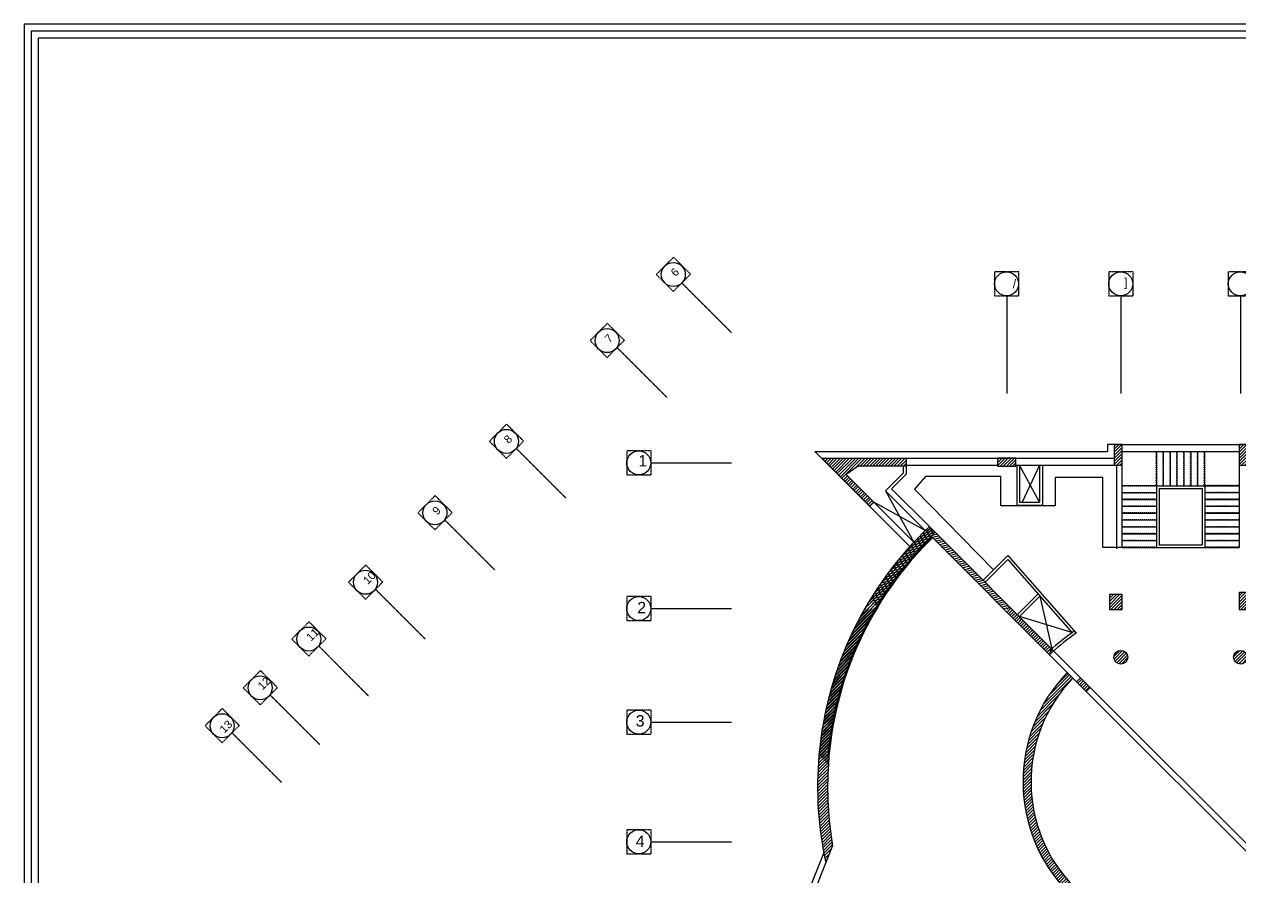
# Model space of a CAD drawing. Header units: inches. Extents: x 751443 to 884462, y -58136 to 349881.
# Drawn here: x 777796 to 830979, y 100896 to 138199 of the extents above; entities that cross this region are included whole.
import ezdxf

# ---------------------------------------------------------------- set-up
doc = ezdxf.new("R2010")
doc.units = ezdxf.units.IN
doc.header["$MEASUREMENT"] = 0
for name, pattern in [('ACAD_ISO03W100', [30, 12, -18]), ('CENTER', [50.8, 31.75, -6.35, 6.35, -6.35]), ('DASHED2', [9.525, 6.35, -3.175])]:
    doc.linetypes.add(name, pattern=pattern)
for name, color, linetype in [('AXES', 8, 'CENTER'), ('COL', 8, 'Continuous'), ('far', 4, 'Continuous'), ('HAT', 8, 'Continuous'), ('HATCH', 8, 'Continuous'), ('sec', 8, 'DASHED2'), ('WALL', 8, 'Continuous')]:
    doc.layers.add(name, color=color, linetype=linetype)
doc.styles.get("Standard").update_dxf_attribs({"font": 'arial.ttf'})
pattern_1 = [(45, (-244085.09, -500013.43), (-67.351921, 67.351921), [])]
pattern_2 = [(15, (-244085.09, -500013.43), (-24.652514, 92.004435), [])]
pattern_3 = [(45, (-602346.13, -379924.86), (-67.351921, 67.351921), [])]

# ---------------------------------------------------------------- blocks, each defined once
blk = doc.blocks.new('A$C00DD2EF6')
at = {"layer": 'far', "ltscale": 0.011}
h = blk.add_hatch(dxfattribs=at)
h.set_pattern_fill('ANSI31', color=256, scale=30, style=0)
h.set_pattern_definition(pattern_3)
h.paths.add_polyline_path([(48709, -68605), (48649, -68605), (48649, -69405), (48709, -69405)], flags=17)
at = {"layer": 'HAT', "ltscale": 0.011}
h = blk.add_hatch(dxfattribs=at)
h.set_pattern_fill('ANSI31', color=256, scale=30, style=0)
h.set_pattern_definition([(45, (-1304470.24, -386957.84), (-67.351921, 67.351921), [])])
h.paths.add_polyline_path([(35860, -82583, -0.189155), (40595, -72504), (40277, -72185, 0.182905), (35451, -82173, 0.076148), (35753, -86909), (36049, -86166, -0.059046)])
h = blk.add_hatch(dxfattribs=at)
h.set_pattern_fill('ANSI31', color=256, scale=30, angle=330, style=0)
h.set_pattern_definition(pattern_2)
h.paths.add_polyline_path([(40271, -72357), (40186, -72272, 0.064476), (37671, -75413), (37758, -75501, -0.064984)])
h = blk.add_hatch(dxfattribs=at)
h.set_pattern_fill('ANSI31', color=256, scale=30, style=0)
h.set_pattern_definition(pattern_1)
h.paths.add_polyline_path([(40362, -72270), (40277, -72185, 0.001995), (40186, -72272), (40271, -72357, -0.00201)])
h = blk.add_hatch(dxfattribs=at)
h.set_pattern_fill('ANSI31', color=256, scale=30, style=0)
h.set_pattern_definition(pattern_1)
h.paths.add_polyline_path([(40362, -72270), (40277, -72185, 0.001995), (40186, -72272), (40271, -72357, -0.00201)])
h = blk.add_hatch(dxfattribs=at)
h.set_pattern_fill('ANSI31', color=256, scale=30, angle=330, style=0)
h.set_pattern_definition(pattern_2)
h.paths.add_polyline_path([(40362, -72270, 0.00201), (40271, -72357), (43659, -75745), (43659, -75568)])
h = blk.add_hatch(dxfattribs=at)
h.set_pattern_fill('ANSI31', color=256, scale=30, angle=330, style=0)
h.set_pattern_definition(pattern_2)
h.paths.add_polyline_path([(40271, -72357, 0.064984), (37758, -75501), (37962, -75705, -0.064146), (40379, -72642), (43512, -75775), (43659, -75775), (43659, -75745)])
h = blk.add_hatch(dxfattribs=at)
h.set_pattern_fill('ANSI31', color=256, scale=30, style=0)
h.set_pattern_definition(pattern_1)
h.paths.add_polyline_path([(53819, -75815), (54569, -75815), (54569, -75065), (53819, -75065)])
h = blk.add_hatch(dxfattribs=at)
h.set_pattern_fill('ANSI31', color=256, scale=30, style=0)
h.set_pattern_definition(pattern_1)
h.paths.add_polyline_path([(37596, -75775), (37458, -75775, 0.084858), (35646, -80735), (35768, -80735, -0.085616)])
h = blk.add_hatch(dxfattribs=at)
h.set_pattern_fill('ANSI31', color=256, scale=30, style=0)
h.set_pattern_definition(pattern_1)
h.paths.add_polyline_path([(37921, -75775), (37596, -75775, 0.085616), (35768, -80735), (36053, -80735, -0.087441)])
h = blk.add_hatch(dxfattribs=at)
h.set_pattern_fill('ANSI31', color=256, scale=30, style=0)
h.set_pattern_definition(pattern_1)
h.paths.add_polyline_path([(43659, -75568), (43659, -75745), (43689, -75775), (43866, -75775)])
h = blk.add_hatch(dxfattribs=at)
h.set_pattern_fill('ANSI31', color=256, scale=30, style=0)
h.set_pattern_definition(pattern_1)
h.paths.add_polyline_path([(43689, -75775), (43659, -75775), (43659, -75921), (44112, -76374), (44200, -76286)])
h = blk.add_hatch(dxfattribs=at)
h.set_pattern_fill('ANSI31', color=256, scale=30, style=0)
h.set_pattern_definition(pattern_1)
h.paths.add_polyline_path([(43866, -75775), (43689, -75775), (44200, -76286), (44289, -76197)])
h = blk.add_hatch(dxfattribs=at)
h.set_pattern_fill('ANSI31', color=256, scale=30, style=0)
h.set_pattern_definition(pattern_1)
h.paths.add_polyline_path([(44200, -76286), (44112, -76374), (45490, -77752, -0.003886), (45578, -77663)])
h = blk.add_hatch(dxfattribs=at)
h.set_pattern_fill('ANSI31', color=256, scale=30, style=0)
h.set_pattern_definition(pattern_1)
h.paths.add_polyline_path([(44289, -76197), (44200, -76286), (45578, -77663, -0.003886), (45667, -77575)])
h = blk.add_hatch(dxfattribs=at)
h.set_pattern_fill('ANSI31', color=256, scale=30, style=0)
h.set_pattern_definition(pattern_1)
h.paths.add_polyline_path([(45709, -77618), (45667, -77575, 0.003886), (45578, -77663), (45621, -77706)])
h = blk.add_hatch(dxfattribs=at)
h.set_pattern_fill('ANSI31', color=256, scale=30, style=0)
h.set_pattern_definition(pattern_1)
edge = h.paths.add_edge_path()
edge.add_arc((48649, -77903), 300, 0, 360)
h = blk.add_hatch(dxfattribs=at)
h.set_pattern_fill('ANSI31', color=256, scale=30, style=0)
h.set_pattern_definition(pattern_1)
edge = h.paths.add_edge_path()
edge.add_arc((53879, -77903), 300, 0, 360)
h = blk.add_hatch(dxfattribs=at)
h.set_pattern_fill('ANSI31', color=256, scale=30, style=0)
h.set_pattern_definition(pattern_1)
h.paths.add_polyline_path([(45621, -77706), (45578, -77663, 0.003886), (45490, -77752), (45532, -77795)])
h = blk.add_hatch(dxfattribs=at)
h.set_pattern_fill('ANSI31', color=256, scale=30, style=0)
h.set_pattern_definition([(45, (-1562468.56, -275317.1), (-67.351921, 67.351921), [])])
h.paths.add_polyline_path([(46551, -78813), (46303, -78565, 0.982025), (56048, -88311), (55801, -88063, -0.981072)])
h = blk.add_hatch(dxfattribs=at)
h.set_pattern_fill('ANSI31', color=256, scale=30, style=0)
h.set_pattern_definition([(45, (-1300825.28, -275317.1), (-67.351921, 67.351921), [])])
h.paths.add_polyline_path([(46887, -78796), (46711, -78973), (47135, -79397), (47312, -79220)])
h = blk.add_hatch(dxfattribs=at)
h.set_pattern_fill('ANSI31', color=256, scale=30, style=0)
h.set_pattern_definition(pattern_1)
h.paths.add_polyline_path([(35768, -80735), (35646, -80735, 0.02069), (35465, -82018), (35575, -82128, -0.022631)])
h = blk.add_hatch(dxfattribs=at)
h.set_pattern_fill('ANSI31', color=256, scale=30, style=0)
h.set_pattern_definition(pattern_1)
h.paths.add_polyline_path([(36053, -80735), (35768, -80735, 0.022631), (35575, -82128), (35835, -82387, -0.027315)])
h = blk.add_hatch(dxfattribs=at)
h.set_pattern_fill('ANSI31', color=256, scale=30, style=0)
h.set_pattern_definition(pattern_1)
edge = h.paths.add_edge_path()
edge.add_line((35451, -82173), (35562, -82284))
edge.add_arc((51059, -83555), 15549, 174.7366, 175.3141, ccw=False)
edge.add_line((35575, -82128), (35465, -82018))
edge.add_arc((51059, -83555), 15669, 174.3728, 174.9428)
h = blk.add_hatch(dxfattribs=at)
h.set_pattern_fill('ANSI31', color=256, scale=30, style=0)
h.set_pattern_definition(pattern_1)
edge = h.paths.add_edge_path()
edge.add_line((35562, -82284), (35823, -82546))
edge.add_arc((51059, -83555), 15269, 175.6157, 176.2115, ccw=False)
edge.add_line((35835, -82387), (35575, -82128))
edge.add_arc((51059, -83555), 15549, 174.7366, 175.3141)
at = {"layer": 'HATCH'}
h = blk.add_hatch(dxfattribs=at)
h.set_pattern_fill('ANSI31', color=256, scale=30, style=0)
h.set_pattern_definition(pattern_3)
h.paths.add_polyline_path([(48709, -69505), (48709, -68605), (48359, -68605), (48359, -69505)])
h = blk.add_hatch(dxfattribs=at)
h.set_pattern_fill('ANSI31', color=256, scale=30, style=0)
h.set_pattern_definition([(45, (-596886.13, -379924.86), (-67.351921, 67.351921), [])])
h.paths.add_polyline_path([(54169, -69505), (54169, -68605), (53819, -68605), (53819, -69505)])
h = blk.add_hatch(dxfattribs=at)
h.set_pattern_fill('ANSI31', color=256, scale=30, style=0)
h.set_pattern_definition([(45, (-243837.74, -500160.78), (-67.351921, 67.351921), [])])
h.paths.add_polyline_path([(37846, -71118), (37670, -71295), (35577, -69202), (39257, -69202), (39257, -69552), (37160, -69552), (36637, -69909)])
h = blk.add_hatch(dxfattribs=at)
h.set_pattern_fill('ANSI31', color=256, scale=30, style=0)
h.set_pattern_definition([(45, (-244085.09, -499935.78), (-67.351921, 67.351921), [])])
h.paths.add_polyline_path([(44059, -69202), (43260, -69202), (43260, -69552), (44059, -69552)])
h = blk.add_hatch(dxfattribs=at)
h.set_pattern_fill('ANSI31', color=256, scale=30, style=0)
h.set_pattern_definition([(45, (-244085.09, -499993.43), (-67.351921, 67.351921), [])])
h.paths.add_polyline_path([(48159, -75815), (48709, -75815), (48709, -75165), (48159, -75165)])
at = {"layer": 'AXES', "linetype": 'CENTER', "ltscale": 0.03}
for p, q in [((31630, -63715), (29452, -61538)), ((43659, -62103), (43659, -66373)), ((48649, -62103), (48649, -66373)), ((53879, -62103), (53879, -66373)), ((28801, -66544), (26624, -64366)), ((24396, -70949), (22219, -68772)), ((28110, -69405), (31630, -69405)), ((21271, -74074), (19093, -71897)), ((18237, -77108), (16060, -74931)), ((28110, -75775), (31630, -75775)), ((15755, -79590), (13578, -77412)), ((13627, -81718), (11450, -79541)), ((28110, -80735), (31630, -80735)), ((11965, -83380), (9788, -81203)), ((28110, -85965), (31630, -85965))]:
    blk.add_line(p, q, dxfattribs=at)
at = {"layer": 'AXES'}
for points in [[(28339, -61167), (29081, -61909), (29834, -61156), (29092, -60414)], [(43129, -61053), (43129, -62103), (44194, -62103), (44194, -61053)], [(48119, -61053), (48119, -62103), (49184, -62103), (49184, -61053)], [(53349, -61053), (53349, -62103), (54414, -62103), (54414, -61053)], [(25446, -64059), (26189, -64801), (26942, -64048), (26200, -63306)], [(21041, -68464), (21784, -69207), (22537, -68454), (21794, -67711)], [(27045, -68880), (27045, -69930), (28110, -69930), (28110, -68880)], [(17916, -71590), (18658, -72332), (19411, -71579), (18669, -70837)], [(14882, -74623), (15625, -75366), (16378, -74613), (15635, -73870)], [(27045, -75250), (27045, -76300), (28110, -76300), (28110, -75250)], [(12400, -77105), (13143, -77848), (13896, -77095), (13153, -76352)], [(10277, -79239), (11020, -79982), (11773, -79228), (11031, -78486)], [(8610, -80895), (9353, -81638), (10106, -80885), (9363, -80142)], [(27045, -80210), (27045, -81260), (28110, -81260), (28110, -80210)], [(27045, -85440), (27045, -86490), (28110, -86490), (28110, -85440)]]:
    blk.add_lwpolyline(points, close=True, dxfattribs=at)
at = {"layer": 'AXES', "linetype": 'Continuous'}
for centre in [(29081, -61167), (43654, -61578), (48644, -61578), (53874, -61578), (26189, -64059), (21784, -68464), (27570, -69405), (18658, -71590), (15625, -74623), (27570, -75775), (13143, -77105), (11020, -79239), (27570, -80735), (9353, -80895), (27570, -85965)]:
    blk.add_circle(centre, 525, dxfattribs=at)
at = {"layer": 'COL', "ltscale": 0.07}
for p, q in [((45532, -77795), (47135, -79397)), ((46711, -78973), (46887, -78796)), ((46887, -78796), (47312, -79220)), ((47135, -79397), (47312, -79220))]:
    blk.add_line(p, q, dxfattribs=at)
at = {"layer": 'COL', "ltscale": 0.011}
for points in [[(48709, -69505), (48709, -68605), (48359, -68605), (48359, -69505)], [(54169, -69505), (54169, -68605), (53819, -68605), (53819, -69505)], [(44059, -69202), (43260, -69202), (43260, -69552), (44059, -69552)]]:
    blk.add_lwpolyline(points, close=True, dxfattribs=at)
at = {"layer": 'COL', "ltscale": 0.07}
for points in [[(37846, -71118), (37670, -71295), (35577, -69202), (39257, -69202), (39257, -69552), (37160, -69552), (36637, -69909)], [(48159, -75815), (48709, -75815), (48709, -75165), (48159, -75165)], [(53819, -75815), (54569, -75815), (54569, -75065), (53819, -75065)]]:
    blk.add_lwpolyline(points, close=True, dxfattribs=at)
for points in [[(35847, -82231, -0.179227), (40379, -72642), (45532, -77795), (45709, -77618), (40277, -72185, 0.182905), (35451, -82173)], [(40415, -72677, 0.184911), (35860, -82583)], [(35821, -82574, -0.000467), (35823, -82546, -0.000467)]]:
    blk.add_lwpolyline(points, format="xyb", dxfattribs=at)
at = {"layer": 'COL', "linetype": 'Continuous', "ltscale": 0.07}
blk.add_lwpolyline([(35860, -82583, 0.059046), (36049, -86166, 0.059046)], format="xyb", dxfattribs=at)
at = {"layer": 'COL', "ltscale": 0.07}
for centre in [(48649, -77903), (53879, -77903)]:
    blk.add_circle(centre, 300, dxfattribs=at)
at = {"layer": 'COL', "linetype": 'Continuous', "ltscale": 0.07}
blk.add_arc((51059, -83555), 15669, 174.9428, 192.3609, dxfattribs=at)
at = {"layer": 'sec', "ltscale": 0.5}
blk.add_line((45236, -71234), (45236, -70274), dxfattribs=at)
at = {"layer": 'WALL', "ltscale": 0.011}
for p, q in [((48359, -68605), (48059, -68605)), ((48059, -68605), (48059, -68901)), ((48359, -68605), (54479, -68605)), ((35276, -68901), (48059, -68901)), ((39429, -73054), (35276, -68901)), ((48709, -68901), (53819, -68901)), ((50219, -70401), (50219, -68901)), ((50519, -70401), (50519, -68901)), ((50819, -70401), (50819, -68901)), ((51119, -70401), (51119, -68901)), ((51419, -70401), (51419, -68901)), ((51719, -70401), (51719, -68901)), ((52019, -70401), (52019, -68901)), ((52319, -70401), (52319, -68901)), ((35577, -69202), (48359, -69202)), ((39137, -69552), (39137, -69854)), ((39257, -69502), (43260, -69502)), ((39257, -69552), (39257, -69903)), ((44059, -69502), (48359, -69502)), ((44099, -69505), (44099, -71249)), ((44219, -69505), (44219, -71129)), ((45099, -71129), (44219, -69505)), ((45099, -69505), (44338, -71129)), ((45099, -69505), (45099, -71129)), ((45219, -69505), (45219, -71249)), ((48459, -69505), (48459, -73169)), ((48709, -73101), (48709, -69505)), ((53819, -69505), (53819, -73101)), ((39137, -69854), (38364, -70626)), ((39257, -69903), (38626, -70534)), ((40113, -70001), (39631, -70553)), ((43400, -70001), (40113, -70001)), ((43400, -71278), (43400, -70001)), ((47859, -70047), (45780, -70047)), ((45780, -70047), (45780, -71278)), ((47859, -73101), (47859, -70047)), ((40097, -72359), (38364, -70626)), ((38364, -70626), (39598, -72870)), ((40277, -72185), (38626, -70534)), ((39631, -70553), (43088, -74079)), ((50209, -70401), (48709, -70401)), ((48709, -70701), (50209, -70701)), ((50209, -70401), (52319, -70401)), ((50209, -70401), (50209, -73101)), ((50329, -70521), (52199, -70521)), ((50329, -70521), (50329, -72981)), ((52199, -70521), (52199, -72981)), ((52319, -70401), (52319, -73101)), ((52319, -70401), (53819, -70401)), ((52319, -70701), (53819, -70701)), ((39598, -72870), (37846, -71118)), ((40097, -72359), (37846, -71118)), ((44099, -71249), (45219, -71249)), ((44219, -71129), (45099, -71129)), ((48709, -71001), (50209, -71001)), ((52319, -71001), (53819, -71001)), ((45780, -71278), (43400, -71278)), ((48709, -71301), (50209, -71301)), ((48709, -71601), (50209, -71601)), ((52319, -71301), (53819, -71301)), ((52319, -71601), (53819, -71601)), ((48709, -71901), (50209, -71901)), ((48709, -72201), (50209, -72201)), ((52319, -71901), (53819, -71901)), ((52319, -72201), (53819, -72201)), ((48709, -72501), (50209, -72501)), ((48709, -72801), (50209, -72801)), ((52319, -72501), (53819, -72501)), ((52319, -72801), (53819, -72801)), ((48459, -73101), (47859, -73101)), ((48709, -73101), (48459, -73101)), ((48709, -73101), (50209, -73101)), ((50209, -73101), (53819, -73101)), ((50329, -72981), (52199, -72981)), ((42629, -74538), (43708, -73459)), ((42714, -74623), (43702, -73634)), ((43702, -73634), (46515, -76827)), ((43708, -73459), (46693, -76847)), ((44128, -76037), (45027, -75138)), ((44213, -76122), (45106, -75228)), ((45106, -75228), (45627, -77536)), ((46508, -76819), (44213, -76122)), ((45709, -77618), (46887, -78796)), ((47312, -79220), (55397, -87305)), ((55220, -87482), (47135, -79397)), ((33482, -91943), (35662, -86462)), ((35405, -87784), (36049, -86166))]:
    blk.add_line(p, q, dxfattribs=at)
at = {"layer": 'WALL', "linetype": 'ACAD_ISO03W100', "ltscale": 0.011}
for p, q in [((50199, -70401), (50199, -68901)), ((50499, -70401), (50499, -68901)), ((50799, -70401), (50799, -68901)), ((51099, -70401), (51099, -68901)), ((51399, -70401), (51399, -68901)), ((51699, -70401), (51699, -68901)), ((51999, -70401), (51999, -68901)), ((52299, -70401), (52299, -68901)), ((50209, -70421), (48709, -70421)), ((48709, -70721), (50209, -70721)), ((52319, -70381), (53819, -70381)), ((52319, -70681), (53819, -70681)), ((48709, -70981), (50209, -70981)), ((52319, -70981), (53819, -70981)), ((48709, -71281), (50209, -71281)), ((48709, -71581), (50209, -71581)), ((52319, -71281), (53819, -71281)), ((52319, -71581), (53819, -71581)), ((48709, -71881), (50209, -71881)), ((48709, -72181), (50209, -72181)), ((52319, -71881), (53819, -71881)), ((52319, -72181), (53819, -72181)), ((48709, -72481), (50209, -72481)), ((48709, -72781), (50209, -72781)), ((52319, -72481), (53819, -72481)), ((52319, -72781), (53819, -72781)), ((48709, -73081), (50209, -73081)), ((52319, -73081), (53819, -73081))]:
    blk.add_line(p, q, dxfattribs=at)
at = {"layer": 'WALL', "ltscale": 0.011}
for centre, radius, start, end in [((53762, -86759), 12295, 125.5547, 131.9815), ((53762, -86759), 12175, 125.497, 131.9815), ((51264, -83350), 6892, 136.0392, 313.9608), ((51264, -83350), 6542, 136.0948, 313.9052)]:
    blk.add_arc(centre, radius, start, end, dxfattribs=at)
at = {"layer": 'AXES'}
for s, p in [('6', (29178, -61287)), ('7', (26286, -64180)), ('8', (21881, -68585)), ('9', (18755, -71710)), ('10', (15722, -74744)), ('11', (13240, -77226)), ('12', (11117, -79360)), ('13', (9450, -81250))]:
    blk.add_text(s, height=350, rotation=45, dxfattribs=at).set_placement(p)
for s, height, p in [('/', 375, (43925, -61763)), (']', 375, (48790, -61697)), ('1', 500, (27553, -69559)), ('2', 500, (27504, -75983)), ('3', 500, (27437, -80932)), ('4', 500, (27437, -86195))]:
    blk.add_text(s, height=height, dxfattribs=at).set_placement(p)

msp = doc.modelspace()

# ---------------------------------------------------------------- linework, layer by layer
at = {"layer": 'WALL'}
for points in [[(777796, 52199.3), (874796, 52199.3), (874796, 138199.3), (777796, 138199.3)], [(778096, 52499.3), (874496, 52499.3), (874496, 137899.3), (778096, 137899.3)], [(778396, 52799.3), (874196, 52799.3), (874196, 137599.3), (778396, 137599.3)]]:
    msp.add_lwpolyline(points, close=True, dxfattribs=at)

# ---------------------------------------------------------------- block references
at = {"ltscale": 0.011}
msp.add_blockref('A$C00DD2EF6', (777090.2, 188433), dxfattribs=at)

doc.saveas('drawing.dxf')
